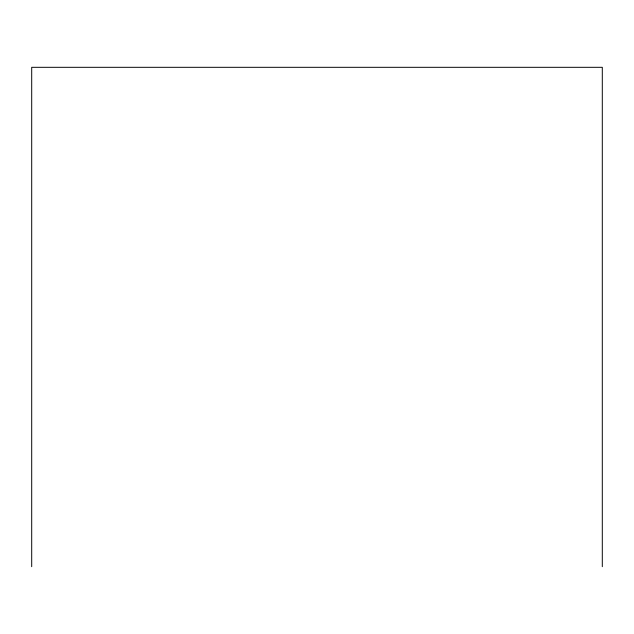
<?xml version="1.0" encoding="UTF-8"?>
<svg xmlns="http://www.w3.org/2000/svg" width="634" height="634" viewBox="0 0 634 634"><rect width="100%" height="100%" fill="white"/><g stroke="black" fill="none" stroke-linecap="round" stroke-linejoin="round"><path stroke-width="0.95" d="M602.3 566.685L602.3 67.315L31.7 67.315L31.7 566.685"/></g></svg>
